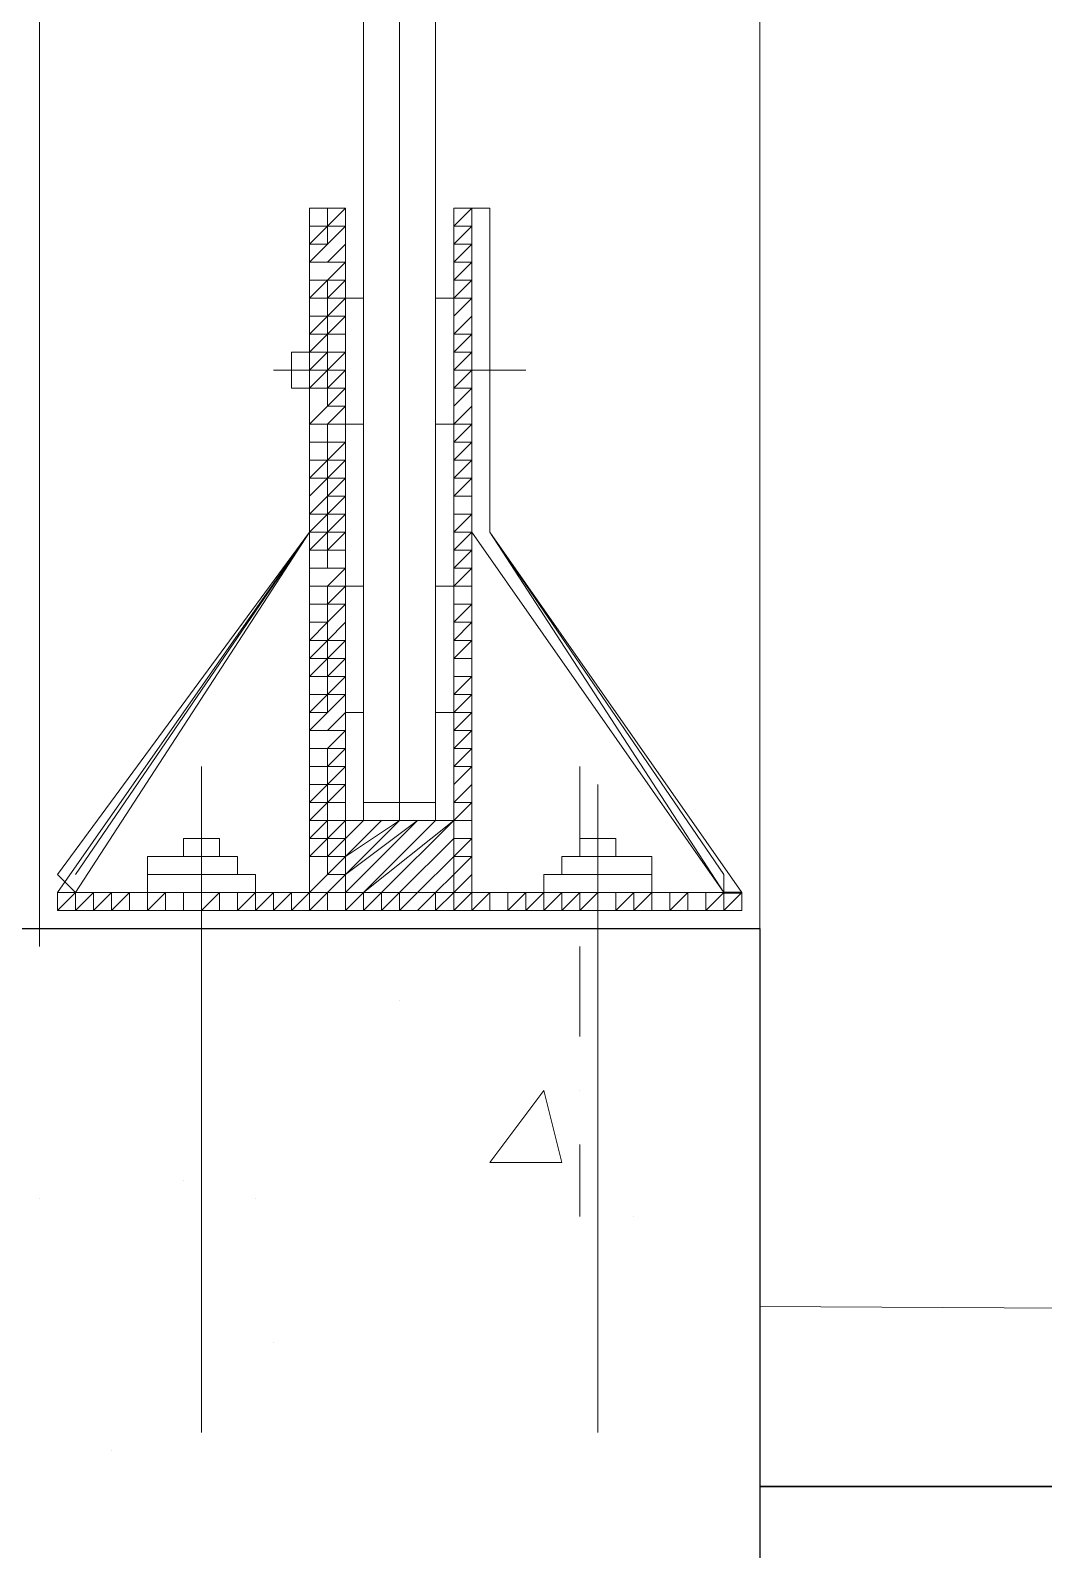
# Model space of a CAD drawing. Header units: millimetres. Extents: x 182 to 575, y -105 to 95.
# Drawn here: x 305.9254 to 306.1933, y 68.0943 to 68.4961 of the extents above; entities that cross this region are included whole.
import ezdxf

# ---------------------------------------------------------------- set-up
doc = ezdxf.new("R2010")
doc.units = ezdxf.units.MM
doc.header["$MEASUREMENT"] = 0
doc.layers.add('PDF_Geometry', color=7, linetype='Continuous')

msp = doc.modelspace()

# ---------------------------------------------------------------- linework, layer by layer
at = {"layer": 'PDF_Geometry', "lineweight": 0}
for points in [[(306.1183, 68.25862), (306.1183, 69.70625), (305.92782, 69.70625), (305.92782, 68.25386)], [(306.03258, 68.39196), (306.03258, 68.42529)], [(306.03734, 68.39196), (306.03734, 68.42529)], [(306.03258, 68.31577), (306.03258, 68.3491)], [(306.03734, 68.31577), (306.03734, 68.3491)], [(305.93258, 68.25862), (306.11354, 68.25862)], [(306.02306, 68.23958), (306.02306, 68.23958)], [(305.96592, 68.19196), (305.96592, 68.19196)], [(305.92782, 68.1872), (305.92782, 68.1872)], [(305.98496, 68.1872), (305.98496, 68.1872)], [(306.08496, 68.18243), (306.08496, 68.18243)], [(305.98973, 68.1491), (305.98973, 68.1491)], [(305.94687, 68.12053), (305.94687, 68.12053)], [(306.1183, 68.11101), (306.1183, 68.11101)]]:
    msp.add_lwpolyline(points, dxfattribs=at)
at = {"layer": 'PDF_Geometry', "lineweight": 13}
for points in [[(306.01354, 68.2872), (306.02306, 68.2872), (306.02306, 69.3872), (306.01354, 69.3872)], [(306.01354, 68.29196), (306.02306, 68.29196), (306.02306, 69.3872), (306.01354, 69.3872)], [(306.03258, 68.2872), (306.02306, 68.2872), (306.02306, 69.3872), (306.03258, 69.3872)], [(306.03258, 68.29196), (306.02306, 68.29196), (306.02306, 69.3872), (306.03258, 69.3872)], [(305.93735, 68.26815), (305.99925, 68.36339), (305.99925, 68.4491), (306.00878, 68.4491), (306.00878, 68.43005), (306.00878, 68.4491), (305.99925, 68.4491), (305.99925, 68.36339), (305.93258, 68.26815)], [(305.99925, 68.36339), (305.99925, 68.4491), (306.00878, 68.4491), (306.00878, 68.43005), (306.00878, 68.4491), (305.99925, 68.4491), (305.99925, 68.36339), (305.93258, 68.27291), (305.93735, 68.26815)], [(305.99925, 68.36339), (305.99925, 68.4491), (306.00878, 68.4491), (306.00878, 68.43005), (306.00878, 68.4491), (305.99925, 68.4491), (305.99925, 68.36339), (305.93735, 68.27291)], [(306.04211, 68.4491), (306.03734, 68.4491), (306.03734, 68.26815), (306.00878, 68.26815), (306.00878, 68.4491), (305.99925, 68.4491), (305.99925, 68.26339), (306.04211, 68.26339)], [(306.04211, 68.4491), (306.03734, 68.4491), (306.03734, 68.43005), (306.03734, 68.4491)], [(305.9564, 68.27291), (305.9802, 68.27291), (305.9802, 68.27767), (305.9564, 68.27767)], [(306.06592, 68.27291), (306.08973, 68.27291), (306.08973, 68.27767), (306.06592, 68.27767)], [(305.9564, 68.26815), (305.98496, 68.26815), (305.98496, 68.27291), (305.9564, 68.27291)], [(306.06116, 68.26815), (306.08973, 68.26815), (306.08973, 68.27291), (306.06116, 68.27291)]]:
    msp.add_lwpolyline(points, close=True, dxfattribs=at)
at = {"layer": 'PDF_Geometry', "lineweight": 20}
for points in [[(305.99925, 68.36339), (305.99925, 68.4491), (306.00878, 68.4491), (306.00878, 68.43005), (306.00878, 68.4491), (305.99925, 68.4491), (305.99925, 68.36339), (305.93258, 68.26815), (305.93735, 68.26815)], [(306.10878, 68.26815), (306.04211, 68.36339), (306.04211, 68.4491), (306.03734, 68.4491), (306.03734, 68.43005), (306.03734, 68.4491), (306.04211, 68.4491), (306.04687, 68.4491), (306.04687, 68.36339), (306.11354, 68.26815)], [(306.00878, 68.42529), (306.01354, 68.42529), (306.01354, 68.39196), (306.00878, 68.39196)], [(306.03258, 68.42529), (306.03734, 68.42529), (306.03734, 68.39196), (306.03258, 68.39196)], [(305.99449, 68.40625), (305.99449, 68.41101), (305.99925, 68.41101), (305.99925, 68.40625)], [(306.04687, 68.40625), (306.04687, 68.41101), (306.04687, 68.40625), (306.04687, 68.41101), (306.04687, 68.40625), (306.04687, 68.40148), (306.04687, 68.40625), (306.04687, 68.40148)], [(305.99449, 68.40625), (305.99449, 68.40148), (305.99925, 68.40148), (305.99925, 68.40625)], [(305.99925, 68.36339), (305.93735, 68.26815), (305.99925, 68.26815)], [(306.04211, 68.36339), (306.04211, 68.26815), (306.10878, 68.26815)], [(306.00878, 68.3491), (306.01354, 68.3491), (306.01354, 68.31577), (306.00878, 68.31577)], [(306.03258, 68.3491), (306.03734, 68.3491), (306.03734, 68.31577), (306.03258, 68.31577)], [(306.00878, 68.2872), (306.03734, 68.2872), (306.03734, 68.26815), (306.00878, 68.26815)], [(305.93258, 68.26815), (305.93258, 68.26339), (306.11354, 68.26339), (306.11354, 68.26815)]]:
    msp.add_lwpolyline(points, close=True, dxfattribs=at)
at = {"layer": 'PDF_Geometry', "color": 8, "lineweight": 13, "true_color": 0x808080}
for points in [[(305.99925, 68.4491), (305.99925, 68.4491)], [(306.00401, 68.4491), (306.00401, 68.44434), (305.99925, 68.43958), (306.00401, 68.43958), (306.00401, 68.44434), (306.00878, 68.44434)], [(305.99925, 68.44434), (306.00401, 68.44434), (306.00878, 68.4491)], [(306.00878, 68.4491), (306.00878, 68.4491)], [(306.03734, 68.4491), (306.03734, 68.4491)], [(306.04211, 68.4491), (306.04211, 68.44434), (306.03734, 68.44434), (306.04211, 68.4491), (306.04211, 68.44434), (306.03734, 68.43958), (306.04211, 68.43958), (306.04211, 68.44434)], [(306.04211, 68.4491), (306.04211, 68.4491)], [(306.00401, 68.44434), (306.00878, 68.44434), (306.00401, 68.43958), (305.99925, 68.43482), (306.00401, 68.43482), (305.99925, 68.43482)], [(306.03734, 68.44434), (306.03734, 68.44434)], [(306.03734, 68.44434), (306.03734, 68.44434)], [(305.99925, 68.42529), (306.00401, 68.42529), (306.00401, 68.43005), (306.00878, 68.43005), (306.00401, 68.42529), (305.99925, 68.42529), (306.00401, 68.43005), (306.00878, 68.43482), (306.00401, 68.43482), (306.00878, 68.43958)], [(306.00401, 68.43958), (306.00401, 68.43958)], [(306.00401, 68.43958), (306.00401, 68.43958)], [(306.00401, 68.43958), (306.00401, 68.43958)], [(306.00878, 68.43958), (306.00878, 68.43958)], [(306.00878, 68.43958), (306.00878, 68.43958)], [(306.03734, 68.43958), (306.03734, 68.43958)], [(306.04211, 68.43005), (306.04211, 68.42529), (306.03734, 68.42529), (306.03734, 68.43005), (306.04211, 68.43005), (306.04211, 68.43482), (306.03734, 68.43005), (306.03734, 68.43482), (306.04211, 68.43482), (306.04211, 68.43958), (306.03734, 68.43482), (306.03734, 68.43958)], [(306.04211, 68.43958), (306.04211, 68.43958)], [(306.03734, 68.42529), (306.04211, 68.43005), (306.04211, 68.43482)], [(305.99925, 68.43005), (306.00401, 68.43005)], [(305.99925, 68.43005), (305.99925, 68.43005)], [(306.00401, 68.43005), (306.00401, 68.43005)], [(306.00401, 68.43005), (306.00401, 68.43005)], [(306.00878, 68.42529), (306.00878, 68.42053), (306.00401, 68.42053), (306.00401, 68.41577), (305.99925, 68.41577), (306.00401, 68.42053), (306.00401, 68.42529), (306.00878, 68.42529), (306.00401, 68.42053), (305.99925, 68.42053)], [(306.04211, 68.42529), (306.04211, 68.42529)], [(305.99925, 68.42053), (305.99925, 68.42053)], [(306.00878, 68.3872), (306.00401, 68.3872), (306.00401, 68.38244), (305.99925, 68.38244), (306.00401, 68.38244), (306.00878, 68.3872), (306.00878, 68.39196), (306.00401, 68.39196), (306.00878, 68.39672), (306.00401, 68.39672), (306.00401, 68.40148), (306.00878, 68.40625), (306.00401, 68.40625), (306.00878, 68.41101), (306.00878, 68.41577), (306.00401, 68.41577), (305.99925, 68.41101), (306.00401, 68.41101), (306.00401, 68.41577), (306.00878, 68.42053)], [(306.03734, 68.42053), (306.03734, 68.42053)], [(306.04211, 68.42053), (306.04211, 68.42053)], [(306.04211, 68.42053), (306.04211, 68.42053)], [(306.04211, 68.42053), (306.04211, 68.42053)], [(306.00878, 68.41577), (306.00878, 68.41577)], [(306.03734, 68.41577), (306.04211, 68.41577), (306.03734, 68.41101), (306.04211, 68.41101), (306.04211, 68.40625), (306.03734, 68.40148), (306.04211, 68.40625), (306.04211, 68.40148), (306.03734, 68.40148)], [(306.04211, 68.40625), (306.03734, 68.40625), (306.04211, 68.41101), (306.04211, 68.41577)], [(306.04211, 68.41577), (306.04211, 68.41577)], [(306.04211, 68.41577), (306.04211, 68.41577)], [(306.00878, 68.41101), (306.00401, 68.41101), (306.00401, 68.40625), (305.99925, 68.40625), (306.00401, 68.41101)], [(306.00878, 68.41101), (306.00878, 68.41101)], [(306.03734, 68.41101), (306.03734, 68.41101)], [(306.04211, 68.41101), (306.04211, 68.41101)], [(306.04211, 68.41101), (306.04211, 68.41101)], [(305.99925, 68.40625), (305.99925, 68.40625)], [(306.00401, 68.40625), (306.00401, 68.40148), (305.99925, 68.40148), (306.00401, 68.40625), (306.00878, 68.40625)], [(306.00878, 68.40625), (306.00878, 68.40625)], [(306.03734, 68.40625), (306.03734, 68.40625)], [(306.04211, 68.40625), (306.04211, 68.40625)], [(305.99925, 68.40148), (306.00401, 68.40148), (306.00878, 68.40148), (306.00401, 68.39672), (305.99925, 68.39196), (306.00401, 68.39196), (305.99925, 68.39196)], [(306.03734, 68.40148), (306.03734, 68.40148)], [(306.03734, 68.39196), (306.04211, 68.39196), (306.04211, 68.39672), (306.03734, 68.39196), (306.03734, 68.39672), (306.04211, 68.40148), (306.04211, 68.39672), (306.04211, 68.40148)], [(305.99925, 68.39672), (305.99925, 68.39672)], [(306.00401, 68.39672), (306.00401, 68.39672)], [(306.00401, 68.39672), (306.00401, 68.39672)], [(306.00878, 68.39672), (306.00878, 68.39672)], [(306.03734, 68.39672), (306.03734, 68.39672)], [(306.03734, 68.39672), (306.03734, 68.39672)], [(306.00401, 68.39196), (306.00401, 68.3872), (305.99925, 68.3872), (306.00401, 68.3872)], [(306.00878, 68.39196), (306.00878, 68.39196)], [(306.03734, 68.3872), (306.04211, 68.39196), (306.04211, 68.3872), (306.04211, 68.38244), (306.03734, 68.38244)], [(306.04211, 68.3872), (306.03734, 68.38244), (306.03734, 68.3872), (306.04211, 68.3872), (306.04211, 68.39196)], [(306.00401, 68.3872), (306.00401, 68.3872)], [(306.00401, 68.3872), (306.00401, 68.3872)], [(306.03734, 68.3872), (306.03734, 68.3872)], [(306.04211, 68.3872), (306.04211, 68.3872)], [(305.99925, 68.38244), (305.99925, 68.38244)], [(306.00401, 68.38244), (306.00401, 68.37767), (305.99925, 68.37767), (306.00401, 68.38244), (306.00878, 68.38244), (306.00401, 68.37767), (305.99925, 68.37291)], [(306.00878, 68.38244), (306.00878, 68.38244)], [(306.03734, 68.36339), (306.04211, 68.36339), (306.04211, 68.36815), (306.04211, 68.36339), (306.03734, 68.36339), (306.04211, 68.36815), (306.04211, 68.37291), (306.03734, 68.37291), (306.04211, 68.37767), (306.04211, 68.38244)], [(306.04211, 68.38244), (306.04211, 68.38244)], [(306.00401, 68.37291), (306.00401, 68.36815), (305.99925, 68.36815), (306.00401, 68.37291), (306.00878, 68.37291), (306.00878, 68.37767)], [(306.03734, 68.37767), (306.03734, 68.37767)], [(306.04211, 68.37767), (306.04211, 68.37767)], [(306.04211, 68.37767), (306.04211, 68.37767)], [(305.99925, 68.37291), (305.99925, 68.37291)], [(306.00401, 68.35386), (306.00878, 68.35386), (306.00401, 68.35386), (305.99925, 68.35386), (306.00401, 68.35386), (306.00401, 68.35862), (306.00878, 68.36339), (306.00401, 68.36339), (306.00401, 68.35862), (305.99925, 68.35862), (306.00401, 68.36339), (306.00401, 68.36815), (306.00878, 68.36815), (306.00401, 68.36339), (305.99925, 68.36339), (306.00401, 68.36815), (306.00878, 68.37291)], [(306.00878, 68.37291), (306.00878, 68.37291)], [(306.04211, 68.36815), (306.03734, 68.36815), (306.03734, 68.37291)], [(306.04211, 68.37291), (306.04211, 68.37291)], [(306.04211, 68.37291), (306.04211, 68.37291)], [(306.04211, 68.37291), (306.04211, 68.37291)], [(306.00878, 68.36815), (306.00878, 68.36815)], [(306.03734, 68.36815), (306.03734, 68.36815)], [(306.04211, 68.36815), (306.04211, 68.36815)], [(306.00878, 68.36339), (306.00878, 68.36339)], [(306.00878, 68.36339), (306.00878, 68.36339)], [(306.03734, 68.36339), (306.03734, 68.36339)], [(305.99925, 68.35862), (306.00401, 68.35862), (306.00878, 68.35862)], [(306.00878, 68.35862), (306.00878, 68.35862)], [(306.03734, 68.35862), (306.03734, 68.35862)], [(306.03734, 68.35386), (306.04211, 68.35862), (306.04211, 68.35386), (306.04211, 68.3491), (306.03734, 68.3491), (306.03734, 68.34434)], [(306.03734, 68.33005), (306.04211, 68.33005), (306.03734, 68.33005), (306.04211, 68.33481), (306.04211, 68.33958), (306.03734, 68.33481), (306.03734, 68.33958), (306.04211, 68.33958), (306.04211, 68.34434), (306.04211, 68.3491), (306.04211, 68.35386), (306.03734, 68.3491), (306.03734, 68.35386), (306.04211, 68.35386), (306.04211, 68.35862)], [(305.99925, 68.35386), (305.99925, 68.35386)], [(305.99925, 68.3491), (306.00401, 68.3491), (306.00878, 68.35386)], [(306.03734, 68.35386), (306.03734, 68.35386)], [(306.03734, 68.35386), (306.03734, 68.35386)], [(305.99925, 68.3491), (305.99925, 68.3491)], [(306.00401, 68.3491), (306.00401, 68.3491)], [(306.00878, 68.3491), (306.00878, 68.3491)], [(306.04211, 68.34434), (306.03734, 68.33958), (306.03734, 68.34434), (306.04211, 68.34434), (306.04211, 68.3491)], [(306.00878, 68.33958), (306.00878, 68.34434)], [(306.03734, 68.34434), (306.03734, 68.34434)], [(306.04211, 68.34434), (306.04211, 68.34434)], [(305.99925, 68.33005), (306.00401, 68.33481), (306.00878, 68.33958)], [(306.00878, 68.33958), (306.00878, 68.33958)], [(306.04211, 68.33958), (306.04211, 68.33958)], [(306.04211, 68.33958), (306.04211, 68.33958)], [(305.99925, 68.33005), (306.00401, 68.33005), (306.00878, 68.33481)], [(306.03734, 68.33481), (306.04211, 68.33481)], [(306.04211, 68.33481), (306.04211, 68.33481)], [(306.04211, 68.33481), (306.04211, 68.33481)], [(305.99925, 68.33005), (305.99925, 68.33005)], [(306.00401, 68.32529), (306.00878, 68.33005)], [(306.00878, 68.33005), (306.00878, 68.33005)], [(306.03734, 68.33005), (306.03734, 68.33005)], [(306.04211, 68.32529), (306.04211, 68.32053), (306.03734, 68.32053), (306.04211, 68.32529), (306.04211, 68.33005)], [(306.04211, 68.33005), (306.04211, 68.33005)], [(306.04211, 68.33005), (306.04211, 68.33005)], [(305.99925, 68.32529), (305.99925, 68.32529)], [(306.00401, 68.32053), (306.00878, 68.32053), (306.00401, 68.32053), (306.00401, 68.31577), (305.99925, 68.31577), (306.00401, 68.32053), (306.00401, 68.32529), (306.00878, 68.32529), (306.00401, 68.32053), (305.99925, 68.32053)], [(306.00878, 68.32529), (306.00878, 68.32529)], [(306.03734, 68.32529), (306.03734, 68.32529)], [(306.03734, 68.32529), (306.04211, 68.32529), (306.04211, 68.32053), (306.03734, 68.31577), (306.04211, 68.31577), (306.04211, 68.32053), (306.04211, 68.31577), (306.04211, 68.311), (306.03734, 68.311), (306.03734, 68.30624), (306.04211, 68.311), (306.04211, 68.30624), (306.03734, 68.30624), (306.03734, 68.30148), (306.04211, 68.30148), (306.04211, 68.30624)], [(306.04211, 68.32529), (306.04211, 68.32529)], [(305.99925, 68.311), (306.00401, 68.311), (305.99925, 68.311), (306.00401, 68.31577), (306.00878, 68.32053)], [(306.03734, 68.32053), (306.03734, 68.32053)], [(306.03734, 68.32053), (306.03734, 68.32053)], [(306.00878, 68.31577), (306.00401, 68.311), (306.00878, 68.311), (306.00401, 68.30624), (305.99925, 68.30624), (306.00401, 68.30624)], [(306.00401, 68.31577), (306.00401, 68.31577)], [(306.00401, 68.31577), (306.00401, 68.31577)], [(306.00401, 68.31577), (306.00401, 68.31577)], [(306.00878, 68.31577), (306.00878, 68.31577)], [(306.00878, 68.31577), (306.00878, 68.31577)], [(306.03734, 68.31577), (306.03734, 68.31577)], [(306.04211, 68.31577), (306.03734, 68.311), (306.03734, 68.31577)], [(306.03734, 68.30148), (306.04211, 68.30624), (306.04211, 68.311)], [(305.99925, 68.30624), (305.99925, 68.30624)], [(306.00401, 68.30624), (306.00401, 68.30624)], [(306.00401, 68.30624), (306.00401, 68.30624)], [(306.00878, 68.30624), (306.00878, 68.30624)], [(306.04211, 68.30624), (306.04211, 68.30624)], [(306.00878, 68.30148), (306.00878, 68.29672), (306.00401, 68.29672), (306.00401, 68.29196), (305.99925, 68.29196), (306.00401, 68.29672), (306.00401, 68.30148), (306.00878, 68.30148), (306.00401, 68.29672), (305.99925, 68.29672)], [(306.04211, 68.30148), (306.04211, 68.30148)], [(305.99925, 68.29672), (305.99925, 68.29672)], [(306.00401, 68.26815), (306.00878, 68.27291), (306.00401, 68.27291), (306.00401, 68.27767), (306.00878, 68.28243), (306.00401, 68.28243), (306.00878, 68.2872), (306.00878, 68.29196), (306.00401, 68.29196), (305.99925, 68.2872), (306.00401, 68.2872), (306.00401, 68.29196), (306.00878, 68.29672)], [(306.03734, 68.29672), (306.03734, 68.29672)], [(306.03734, 68.29196), (306.04211, 68.29196), (306.04211, 68.2872), (306.03734, 68.2872), (306.04211, 68.29196), (306.04211, 68.29672)], [(306.04211, 68.29672), (306.04211, 68.29672)], [(306.04211, 68.29672), (306.04211, 68.29672)], [(306.00878, 68.29196), (306.00878, 68.29196)], [(306.04211, 68.29196), (306.04211, 68.29196)], [(306.04211, 68.29196), (306.04211, 68.29196)], [(306.00878, 68.2872), (306.00401, 68.2872), (306.00401, 68.28243), (305.99925, 68.28243), (306.00401, 68.2872)], [(306.00878, 68.2872), (306.00878, 68.2872)], [(306.03734, 68.2872), (306.03734, 68.2872)], [(306.03734, 68.2872), (306.04211, 68.2872), (306.04211, 68.28243), (306.03734, 68.28243), (306.04211, 68.28243), (306.03734, 68.27767), (306.04211, 68.27767), (306.04211, 68.28243)], [(306.04211, 68.2872), (306.04211, 68.2872)], [(306.04211, 68.2872), (306.04211, 68.2872)], [(305.99925, 68.28243), (305.99925, 68.28243)], [(306.00401, 68.28243), (306.00401, 68.27767), (305.99925, 68.27767), (306.00401, 68.28243), (306.00878, 68.28243)], [(306.00878, 68.28243), (306.00878, 68.28243)], [(306.03734, 68.28243), (306.03734, 68.28243)], [(306.03734, 68.28243), (306.03734, 68.28243)], [(306.04211, 68.28243), (306.04211, 68.28243)], [(305.99925, 68.27767), (306.00401, 68.27767), (306.00878, 68.27767), (306.00401, 68.27291), (305.99925, 68.26815), (306.00401, 68.26815), (305.99925, 68.26815)], [(306.04211, 68.26339), (306.04211, 68.26815), (306.04211, 68.26339), (306.03734, 68.26339), (306.03258, 68.26339), (306.03734, 68.26815), (306.03734, 68.27291), (306.04211, 68.27767), (306.04211, 68.27291), (306.04211, 68.27767)], [(306.03734, 68.27767), (306.03734, 68.27767)], [(305.99925, 68.27291), (305.99925, 68.27291)], [(306.00401, 68.27291), (306.00401, 68.27291)], [(306.00401, 68.27291), (306.00401, 68.27291)], [(306.00878, 68.27291), (306.00878, 68.27291)], [(306.03734, 68.27291), (306.03734, 68.27291)], [(306.03734, 68.27291), (306.03734, 68.27291)], [(305.93258, 68.26815), (305.93258, 68.26339)], [(305.93735, 68.26815), (305.93258, 68.26339), (305.93735, 68.26339), (305.93735, 68.26815), (305.94211, 68.26815), (305.93735, 68.26339), (305.94211, 68.26339), (305.94211, 68.26815), (305.94687, 68.26815), (305.94211, 68.26339), (305.94687, 68.26339)], [(305.94211, 68.26339), (305.94687, 68.26339), (305.94687, 68.26815), (305.95163, 68.26815), (305.94687, 68.26339), (305.95163, 68.26339), (305.95163, 68.26815), (305.9564, 68.26815)], [(305.94687, 68.26815), (305.94687, 68.26815)], [(305.95163, 68.26339), (305.9564, 68.26339), (305.96116, 68.26339), (305.96116, 68.26815), (305.96592, 68.26815)], [(305.9564, 68.26815), (305.9564, 68.26815)], [(305.96116, 68.26339), (305.96116, 68.26815)], [(305.96592, 68.26815), (305.96592, 68.26815)], [(305.96592, 68.26815), (305.96592, 68.26339), (305.96592, 68.26815)], [(305.96592, 68.26339), (305.97068, 68.26339), (305.97068, 68.26815), (305.97544, 68.26815), (305.9802, 68.26815)], [(305.97068, 68.26815), (305.97068, 68.26815)], [(305.97068, 68.26339), (305.97068, 68.26815)], [(305.98973, 68.26815), (305.98496, 68.26815), (305.98496, 68.26339), (305.9802, 68.26339), (305.98496, 68.26815), (305.9802, 68.26815), (305.9802, 68.26339), (305.97544, 68.26339), (305.9802, 68.26339)], [(305.9802, 68.26815), (305.9802, 68.26815)], [(305.9802, 68.26815), (305.9802, 68.26815)], [(305.98496, 68.26815), (305.98973, 68.26815), (305.98496, 68.26339), (305.98973, 68.26339), (305.98973, 68.26815), (305.99449, 68.26815), (305.98973, 68.26339), (305.99449, 68.26339), (305.99449, 68.26815), (305.99925, 68.26815), (305.99449, 68.26339)], [(306.00401, 68.26815), (306.00401, 68.26815)], [(306.00878, 68.26815), (306.00878, 68.26815)], [(306.01354, 68.26815), (306.01354, 68.26815)], [(306.01354, 68.26815), (306.01354, 68.26815)], [(306.01354, 68.26815), (306.01354, 68.26815)], [(306.0183, 68.26815), (306.0183, 68.26815)], [(306.02306, 68.26815), (306.02306, 68.26815)], [(306.02306, 68.26815), (306.02306, 68.26815)], [(306.02782, 68.26815), (306.02782, 68.26815)], [(306.02782, 68.26815), (306.02782, 68.26815)], [(306.03734, 68.26815), (306.03734, 68.26815)], [(306.04687, 68.26815), (306.04687, 68.26815)], [(306.05163, 68.26815), (306.05163, 68.26815)], [(306.05163, 68.26815), (306.05163, 68.26815)], [(306.0564, 68.26815), (306.0564, 68.26815)], [(306.06116, 68.26815), (306.0564, 68.26339), (306.06116, 68.26339), (306.06116, 68.26815), (306.06592, 68.26815), (306.06116, 68.26339), (306.06592, 68.26339), (306.06592, 68.26815), (306.07068, 68.26815), (306.06592, 68.26339), (306.07068, 68.26339)], [(306.06592, 68.26339), (306.07068, 68.26339), (306.07068, 68.26815), (306.07544, 68.26815), (306.07068, 68.26339), (306.07544, 68.26339), (306.07544, 68.26815), (306.0802, 68.26815)], [(306.07068, 68.26815), (306.07068, 68.26815)], [(306.07544, 68.26339), (306.0802, 68.26339), (306.08496, 68.26339), (306.08496, 68.26815), (306.08973, 68.26815)], [(306.0802, 68.26815), (306.0802, 68.26815)], [(306.08496, 68.26339), (306.08496, 68.26815)], [(306.08973, 68.26339), (306.09449, 68.26339), (306.09449, 68.26815), (306.09449, 68.26339)], [(306.09449, 68.26815), (306.09449, 68.26815)], [(306.09925, 68.26815), (306.10401, 68.26815)], [(306.11354, 68.26815), (306.10878, 68.26815), (306.10878, 68.26339), (306.10401, 68.26339), (306.10878, 68.26815), (306.10401, 68.26815), (306.10401, 68.26339), (306.09925, 68.26339), (306.10401, 68.26339)], [(306.10401, 68.26815), (306.10401, 68.26815)], [(306.10401, 68.26815), (306.10401, 68.26815)], [(306.10878, 68.26815), (306.11354, 68.26815), (306.10878, 68.26339), (306.11354, 68.26339)], [(305.95163, 68.26339), (305.95163, 68.26339)], [(305.95163, 68.26339), (305.95163, 68.26339)], [(305.96116, 68.26339), (305.96116, 68.26339)], [(305.97544, 68.26339), (305.97544, 68.26339)], [(305.98496, 68.26339), (305.98496, 68.26339)], [(305.98973, 68.26339), (305.98973, 68.26339)], [(305.99449, 68.26339), (305.99449, 68.26339)], [(305.99925, 68.26339), (305.99925, 68.26339)], [(306.00401, 68.26339), (306.00401, 68.26339)], [(306.00401, 68.26339), (306.00401, 68.26339)], [(306.00401, 68.26339), (306.00401, 68.26339)], [(306.00878, 68.26339), (306.00878, 68.26339)], [(306.00878, 68.26339), (306.00878, 68.26339)], [(306.0183, 68.26339), (306.0183, 68.26339)], [(306.0183, 68.26339), (306.0183, 68.26339)], [(306.02782, 68.26339), (306.02782, 68.26339)], [(306.02782, 68.26339), (306.02782, 68.26339)], [(306.03258, 68.26339), (306.03258, 68.26339)], [(306.03258, 68.26339), (306.03258, 68.26339)], [(306.03734, 68.26339), (306.03734, 68.26339)], [(306.03734, 68.26339), (306.03734, 68.26339)], [(306.04211, 68.26339), (306.04211, 68.26339)], [(306.05163, 68.26339), (306.05163, 68.26339)], [(306.07544, 68.26339), (306.07544, 68.26339)], [(306.07544, 68.26339), (306.07544, 68.26339)], [(306.09925, 68.26339), (306.09925, 68.26339)], [(306.10878, 68.26339), (306.10878, 68.26339)]]:
    msp.add_lwpolyline(points, dxfattribs=at)
at = {"layer": 'PDF_Geometry', "lineweight": 13}
for points in [[(306.04211, 68.4491), (306.03734, 68.4491), (306.03734, 68.43005), (306.03734, 68.4491), (306.04211, 68.4491), (306.04687, 68.4491), (306.04687, 68.36339), (306.10878, 68.27291), (306.10878, 68.26815), (306.04687, 68.36339), (306.04687, 68.4491), (306.04687, 68.36339), (306.10878, 68.27291), (306.04687, 68.36339), (306.04687, 68.4491)], [(306.10878, 68.26815), (306.04211, 68.26815), (306.04211, 68.36339)], [(305.97068, 68.30148), (305.97068, 68.27767)], [(306.07068, 68.30148), (306.07068, 68.27767)], [(305.97068, 68.12529), (305.97068, 68.29672)], [(306.07544, 68.12529), (306.07544, 68.29672)], [(305.96592, 68.28243), (305.96592, 68.27767), (305.96592, 68.28243), (305.97544, 68.28243), (305.97544, 68.27767), (305.97544, 68.28243)], [(306.07068, 68.28243), (306.07068, 68.27767), (306.07068, 68.28243), (306.0802, 68.28243), (306.0802, 68.27767), (306.0802, 68.28243)], [(305.97068, 68.26339), (305.97068, 68.26339)], [(306.07068, 68.26339), (306.07068, 68.26339)], [(305.97068, 68.25386), (305.97068, 68.23005)], [(306.07068, 68.25386), (306.07068, 68.23005)], [(305.97068, 68.21577), (305.97068, 68.21577)], [(306.07068, 68.21577), (306.07068, 68.21577)], [(305.97068, 68.20148), (305.97068, 68.18243)], [(306.07068, 68.20148), (306.07068, 68.18243)], [(306.1183, 68.15863), (307.86116, 68.1491), (307.86116, 68.11101)]]:
    msp.add_lwpolyline(points, dxfattribs=at)
at = {"layer": 'PDF_Geometry', "lineweight": 20}
for points in [[(306.04687, 68.4491), (306.04687, 68.36339), (306.11354, 68.26815), (306.10878, 68.26815), (306.04211, 68.36339), (306.04211, 68.4491), (306.03734, 68.4491), (306.03734, 68.43005), (306.03734, 68.4491), (306.04211, 68.4491)], [(305.99925, 68.40625), (305.99925, 68.41101), (305.99925, 68.40625)], [(306.00878, 68.40625), (305.98973, 68.40625)], [(305.99925, 68.40625), (305.99925, 68.40148), (305.99925, 68.40625)], [(306.03734, 68.40625), (306.0564, 68.40625)], [(306.00878, 68.2872), (306.01354, 68.2872), (306.00878, 68.28243), (306.01354, 68.2872)], [(306.00878, 68.27767), (306.0183, 68.2872), (306.00878, 68.27767), (306.02306, 68.2872), (306.00878, 68.27291), (306.02306, 68.2872)], [(306.00878, 68.27291), (306.02782, 68.2872), (306.00878, 68.26815), (306.02782, 68.2872)], [(306.01354, 68.26815), (306.03258, 68.2872), (306.01354, 68.26815), (306.03734, 68.2872), (306.0183, 68.26815), (306.03734, 68.2872), (306.0183, 68.26815)], [(306.02306, 68.26815), (306.03734, 68.28243), (306.02306, 68.26815)], [(306.02782, 68.26815), (306.03734, 68.27767), (306.02782, 68.26815), (306.03734, 68.27767)], [(306.03258, 68.26815), (306.03734, 68.27291), (306.03258, 68.26815), (306.03734, 68.27291)], [(306.03734, 68.26815), (306.03734, 68.26815)]]:
    msp.add_lwpolyline(points, dxfattribs=at)
at = {"layer": 'PDF_Geometry', "lineweight": 0}
for points in [[(306.00878, 68.42529), (306.00878, 68.39196)], [(306.01354, 68.42529), (306.01354, 68.39196)], [(306.03734, 68.42529), (306.03734, 68.39196)], [(306.00878, 68.3491), (306.00878, 68.31577)], [(306.01354, 68.3491), (306.01354, 68.31577)], [(306.03734, 68.3491), (306.03734, 68.31577)], [(306.06116, 68.21577), (306.06592, 68.19672), (306.04687, 68.19672)]]:
    msp.add_lwpolyline(points, close=True, dxfattribs=at)
at = {"layer": 'PDF_Geometry', "color": 8, "lineweight": 13, "true_color": 0x808080}
for points in [[(306.04211, 68.42053), (306.03734, 68.41577), (306.03734, 68.42053), (306.04211, 68.42529)], [(306.04211, 68.37767), (306.03734, 68.37767), (306.04211, 68.38244)], [(306.00878, 68.37767), (306.00401, 68.37291), (306.00401, 68.37767)], [(306.04211, 68.36339), (306.04211, 68.35862), (306.03734, 68.35862)], [(306.00878, 68.3491), (306.00401, 68.3491), (306.00401, 68.34434), (305.99925, 68.34434), (306.00401, 68.34434)], [(306.00878, 68.34434), (306.00401, 68.33958), (305.99925, 68.33958), (306.00401, 68.33958), (306.00401, 68.34434)], [(306.00401, 68.33958), (306.00401, 68.33481), (305.99925, 68.33481)], [(306.00401, 68.33005), (305.99925, 68.32529), (306.00401, 68.32529), (306.00401, 68.33005), (306.00878, 68.33005), (306.00878, 68.33481), (306.00401, 68.33481)], [(306.00878, 68.30624), (306.00401, 68.30624), (306.00401, 68.30148), (305.99925, 68.30148), (306.00401, 68.30148)], [(306.04211, 68.29672), (306.03734, 68.29196), (306.03734, 68.29672), (306.04211, 68.30148)], [(306.03258, 68.26815), (306.02782, 68.26815), (306.03258, 68.26815), (306.02782, 68.26339), (306.03258, 68.26339), (306.03258, 68.26815), (306.03734, 68.26815), (306.03258, 68.26339), (306.03734, 68.26339), (306.04211, 68.26339), (306.04687, 68.26815), (306.04687, 68.26339), (306.05163, 68.26339), (306.05163, 68.26815), (306.04687, 68.26815), (306.04211, 68.26339), (306.04211, 68.26815), (306.03734, 68.26339), (306.03734, 68.26815), (306.04211, 68.26815), (306.04211, 68.27291), (306.03734, 68.26815), (306.03258, 68.26815), (306.03258, 68.26339), (306.02782, 68.26339), (306.02306, 68.26339), (306.02782, 68.26815), (306.02306, 68.26815), (306.02306, 68.26339), (306.0183, 68.26339), (306.02306, 68.26815), (306.0183, 68.26815), (306.01354, 68.26339), (306.0183, 68.26339), (306.0183, 68.26815), (306.02306, 68.26815), (306.0183, 68.26339), (306.02306, 68.26339), (306.02306, 68.26815), (306.02782, 68.26815), (306.02306, 68.26339), (306.02782, 68.26339)], [(305.96116, 68.26815), (305.9564, 68.26339), (305.9564, 68.26815)], [(305.97544, 68.26815), (305.97068, 68.26339), (305.97544, 68.26339)], [(306.00401, 68.26815), (305.99925, 68.26339), (305.99925, 68.26815)], [(306.00878, 68.26339), (306.01354, 68.26815), (306.01354, 68.26339), (306.01354, 68.26815), (306.00878, 68.26339), (306.00878, 68.26815), (306.00878, 68.26339), (306.00401, 68.26339), (305.99925, 68.26339), (306.00401, 68.26339), (306.00401, 68.26815), (306.00878, 68.26815), (306.00878, 68.26339), (306.00401, 68.26339), (306.00401, 68.26815), (306.00878, 68.26815)], [(306.0183, 68.26815), (306.01354, 68.26339), (306.0183, 68.26339)], [(306.04211, 68.26815), (306.03734, 68.26339), (306.03734, 68.26815)], [(306.0564, 68.26815), (306.05163, 68.26339), (306.0564, 68.26339)], [(306.08496, 68.26815), (306.0802, 68.26339), (306.0802, 68.26815)], [(306.08973, 68.26815), (306.08496, 68.26339), (306.08973, 68.26339)], [(306.09925, 68.26815), (306.09449, 68.26339), (306.09925, 68.26339)]]:
    msp.add_lwpolyline(points, close=True, dxfattribs=at)
at = {"layer": 'PDF_Geometry', "lineweight": 40}
msp.add_lwpolyline([(306.10878, 68.26815), (306.11354, 68.26815)], dxfattribs=at)
at = {"layer": 'PDF_Geometry', "lineweight": 25}
for points in [[(305.7183, 66.50624), (305.7183, 68.25862), (306.1183, 68.25862), (306.1183, 66.50624)], [(307.92306, 68.11101), (306.1183, 68.11101), (307.92306, 68.11101), (307.92306, 68.15863), (308.11354, 68.15863), (308.11354, 67.95863), (306.1183, 67.75863)]]:
    msp.add_lwpolyline(points, dxfattribs=at)

doc.saveas('drawing.dxf')
